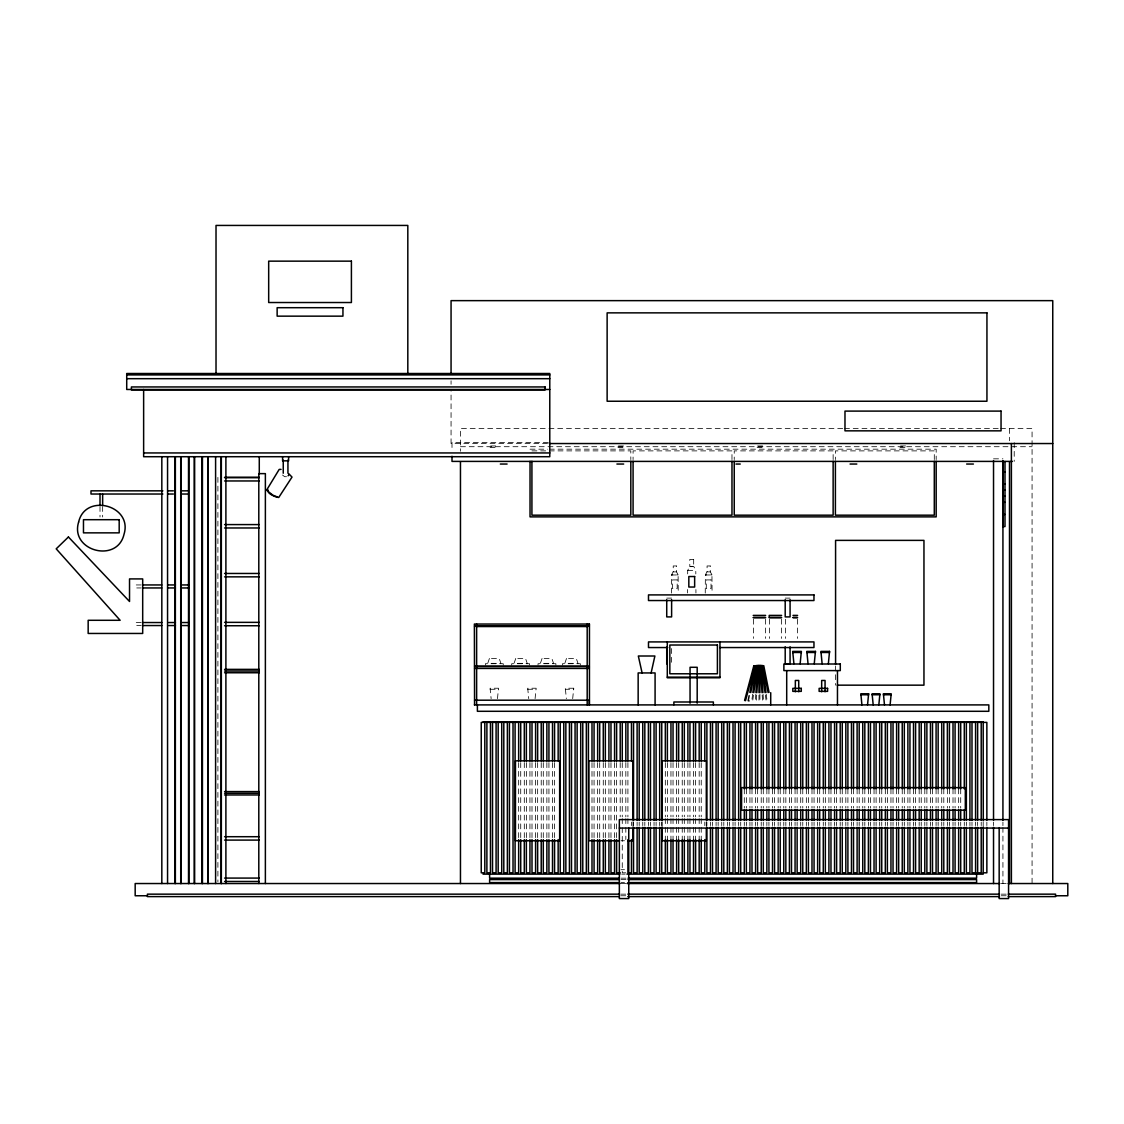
<?xml version="1.0" encoding="UTF-8"?>
<svg xmlns="http://www.w3.org/2000/svg" width="1124" height="1124" viewBox="0 0 1124 1124"><rect width="100%" height="100%" fill="white"/><g stroke="black" fill="none" stroke-linecap="round" stroke-linejoin="round"><path stroke-width="0.75" stroke-dasharray="5 3.75" d="M671.407 593.079L671.534 574.968L678.109 574.968L678.236 593.079M687.551 592.98L687.565 589.524M687.677 573.928L687.691 570.458L689.799 566.341L693.677 566.341L695.784 570.374L695.812 573.928M705.254 593.079L705.366 574.968L711.956 574.968L712.068 593.079M755.806 694.281L755.356 701.067L756.297 701.137L756.733 694.351M497.482 698.636L498.396 689.279M535.094 698.636L535.993 689.279M572.692 698.636L573.605 689.279M752.644 694.182L751.759 700.926L752.687 701.053L753.572 694.309M286.522 476.702L284.667 476.702L282.503 475.031M842.705 428.497L460.461 428.497L460.461 451.244M844.461 428.497L998.758 428.497M1000.515 428.497L1032.071 428.497L1032.071 883.534M548.329 442.603L452.003 442.603L452.003 451.146M547.543 443.544L451.061 443.544L451.061 391.264M460.461 446.706L1032.071 446.706M530.036 449.178L547.543 449.178M549.299 449.178L936.18 449.178L936.18 459.59M531.919 450.879L547.529 450.879M549.271 450.879L630.817 450.879L630.817 459.561M993.532 458.831L1002.931 458.831M687.691 570.458L695.784 570.458M141.245 584.944L136.116 584.944L136.116 587.95L141.245 587.95M666.729 598.109L671.618 598.109M785.198 598.109L790.074 598.109M141.245 622.541L136.116 622.541L136.116 625.548L141.245 625.548M490.092 689.279L498.522 689.279L498.522 688.225L490.092 688.225L491.132 698.636M527.704 689.279L536.134 689.279L536.134 688.225L527.704 688.225L528.744 698.636M621.08 840.752L624.48 840.752M620.996 869.709L624.494 869.709M625.829 872.814L622.26 872.814L622.26 827.334M621.67 874.135L625.183 874.135M620.996 878.167L626.251 878.167M620.996 879.586L626.251 879.586M620.996 882.593L624.494 882.593M620.771 883.534L626.026 883.534M1001.189 883.534L1006.444 883.534M620.771 894.156L626.026 894.156M1001.231 894.156L1006.486 894.156M620.771 895.758L626.026 895.758M1001.189 895.758L1006.444 895.758M766.217 694.182L767.102 700.926L766.175 701.053L765.289 694.309M565.442 689.279L566.341 698.636M763.07 694.281L763.505 701.067L762.564 701.137L762.128 694.351M695.911 589.524L695.939 592.98M1014.213 442.603L1014.213 461.402M1009.507 428.497L1009.507 440.748M1002.931 822.108L1002.931 825.62M1002.931 827.376L1002.931 883.534M993.532 822.108L993.532 825.62M986.858 822.094L986.858 825.592M983.191 821.616L983.191 826.857M981.21 822.094L981.21 825.592M977.641 822.094L977.641 825.592M975.576 822.094L975.576 825.592M971.993 822.094L971.993 825.592M969.928 822.094L969.928 825.592M966.359 822.094L966.359 825.592M964.294 822.094L964.294 825.592M960.711 788.851L960.711 808.1M960.711 822.094L960.711 825.592M958.646 788.851L958.646 808.1M958.646 822.094L958.646 825.592M955.077 788.851L955.077 808.1M955.077 822.094L955.077 825.592M953.011 788.851L953.011 808.1M953.011 822.094L953.011 825.592M949.429 788.851L949.429 808.1M949.429 822.094L949.429 825.592M947.363 788.851L947.363 808.1M947.363 822.094L947.363 825.592M943.795 788.851L943.795 808.1M943.795 822.094L943.795 825.592M941.729 788.851L941.729 808.1M941.729 822.094L941.729 825.592M938.147 788.851L938.147 808.1M938.147 822.094L938.147 825.592M936.081 788.851L936.081 808.1M936.081 822.094L936.081 825.592M934.297 459.561L934.297 450.879L835.399 450.879L835.399 459.561M932.513 788.851L932.513 808.1M932.513 822.094L932.513 825.592M930.447 788.851L930.447 808.1M930.447 822.094L930.447 825.592M926.879 788.851L926.879 808.1M926.879 822.094L926.879 825.592M924.799 788.851L924.799 808.1M924.799 822.094L924.799 825.592M921.23 788.851L921.23 808.1M921.23 822.094L921.23 825.592M919.165 788.851L919.165 808.1M919.165 822.094L919.165 825.592M915.596 788.851L915.596 808.1M915.596 822.094L915.596 825.592M913.517 788.851L913.517 808.1M913.517 822.094L913.517 825.592M909.948 788.851L909.948 808.1M909.948 822.094L909.948 825.592M907.883 788.851L907.883 808.1M907.883 822.094L907.883 825.592M904.314 788.851L904.314 808.1M904.314 822.094L904.314 825.592M902.235 788.851L902.235 808.1M902.235 822.094L902.235 825.592M898.666 788.851L898.666 808.1M898.666 822.094L898.666 825.592M896.601 788.851L896.601 808.1M896.601 822.094L896.601 825.592M893.032 788.851L893.032 808.1M893.032 822.094L893.032 825.592M890.953 788.851L890.953 808.1M890.953 822.094L890.953 825.592M887.384 788.851L887.384 808.1M887.384 822.094L887.384 825.592M885.319 788.851L885.319 808.1M885.319 822.094L885.319 825.592M881.75 788.851L881.75 808.1M881.75 822.094L881.75 825.592M879.671 788.851L879.671 808.1M879.671 822.094L879.671 825.592M876.102 788.851L876.102 808.1M876.102 822.094L876.102 825.592M874.036 788.851L874.036 808.1M874.036 822.094L874.036 825.592M870.468 788.851L870.468 808.1M870.468 822.094L870.468 825.592M868.388 788.851L868.388 808.1M868.388 822.094L868.388 825.592M864.82 788.851L864.82 808.1M864.82 822.094L864.82 825.592M862.754 788.851L862.754 808.1M862.754 822.094L862.754 825.592M859.186 788.851L859.186 808.1M859.186 822.094L859.186 825.592M857.106 788.851L857.106 808.1M857.106 822.094L857.106 825.592M853.538 788.851L853.538 808.1M853.538 822.094L853.538 825.592M851.472 788.851L851.472 808.1M851.472 822.094L851.472 825.592M847.903 788.851L847.903 808.1M847.903 822.094L847.903 825.592M845.824 788.851L845.824 808.1M845.824 822.094L845.824 825.592M842.255 788.851L842.255 808.1M842.255 822.094L842.255 825.592M840.19 788.851L840.19 808.1M840.19 822.094L840.19 825.592M836.621 788.851L836.621 808.1M836.621 822.094L836.621 825.592M835.582 665.97L835.582 685.162M834.556 788.851L834.556 808.1M834.556 822.094L834.556 825.592M833.137 459.561L833.137 450.879L734.239 450.879L734.239 459.561M830.973 788.851L830.973 808.1M830.973 822.094L830.973 825.592M828.908 788.851L828.908 808.1M828.908 822.094L828.908 825.592M825.339 788.851L825.339 808.1M825.339 822.094L825.339 825.592M823.274 788.851L823.274 808.1M823.274 822.094L823.274 825.592M819.691 788.851L819.691 808.1M819.691 822.094L819.691 825.592M817.626 788.851L817.626 808.1M817.626 822.094L817.626 825.592M814.057 788.851L814.057 808.1M814.057 822.094L814.057 825.592M811.992 788.851L811.992 808.1M811.992 822.094L811.992 825.592M808.409 788.851L808.409 808.1M808.409 822.094L808.409 825.592M806.344 788.851L806.344 808.1M806.344 822.094L806.344 825.592M802.775 788.851L802.775 808.1M802.775 822.094L802.775 825.592M800.709 788.851L800.709 808.1M800.709 822.094L800.709 825.592M797.408 619.212L797.408 638.418M797.127 788.851L797.127 808.1M797.127 822.094L797.127 825.592M795.061 788.851L795.061 808.1M795.061 822.094L795.061 825.592M791.493 788.851L791.493 808.1M791.493 822.094L791.493 825.592M789.427 788.851L789.427 808.1M789.427 822.094L789.427 825.592M785.845 788.851L785.845 808.1M785.845 822.094L785.845 825.592M785.381 619.212L785.381 638.418M783.779 788.851L783.779 808.1M783.779 822.094L783.779 825.592M781.433 619.212L781.433 638.418M780.211 788.851L780.211 808.1M780.211 822.094L780.211 825.592M778.145 788.851L778.145 808.1M778.145 822.094L778.145 825.592M774.562 788.851L774.562 808.1M774.562 822.094L774.562 825.592M772.497 788.851L772.497 808.1M772.497 822.094L772.497 825.592M769.392 619.212L769.392 638.418M768.928 788.851L768.928 808.1M768.928 822.094L768.928 825.592M766.863 788.851L766.863 808.1M766.863 822.094L766.863 825.592M765.444 619.212L765.444 638.418M763.28 788.851L763.28 808.1M763.28 822.094L763.28 825.592M761.215 788.851L761.215 808.1M761.215 822.094L761.215 825.592M759.908 694.337L759.908 701.137L758.967 701.137L758.967 694.337M757.646 788.851L757.646 808.1M757.646 822.094L757.646 825.592M755.581 788.851L755.581 808.1M755.581 822.094L755.581 825.592M753.417 619.212L753.417 638.418M751.998 788.851L751.998 808.1M751.998 822.094L751.998 825.592M749.933 788.851L749.933 808.1M749.933 822.094L749.933 825.592M746.364 788.851L746.364 808.1M746.364 822.094L746.364 825.592M744.299 788.851L744.299 808.1M744.299 822.094L744.299 825.592M740.716 822.094L740.716 825.592M738.651 822.094L738.651 825.592M735.082 822.094L735.082 825.592M733.017 822.094L733.017 825.592M731.977 459.561L731.977 450.879L633.079 450.879L633.079 459.561M729.434 822.094L729.434 825.592M727.369 822.094L727.369 825.592M723.8 822.094L723.8 825.592M721.734 822.094L721.734 825.592M718.152 822.094L718.152 825.592M716.086 822.094L716.086 825.592M712.518 822.094L712.518 825.592M710.452 822.094L710.452 825.592M706.884 822.094L706.884 825.592M706.308 821.644L706.308 826.857M704.804 822.094L704.804 825.592M701.236 762.62L701.236 816.839M701.236 818.595L701.236 825.592M701.236 827.334L701.236 839.586M699.17 762.62L699.17 816.839M699.17 818.595L699.17 825.592M699.17 827.334L699.17 839.586M695.601 762.62L695.601 816.839M695.601 818.595L695.601 825.592M695.601 827.334L695.601 839.586M693.522 762.62L693.522 816.839M693.522 818.595L693.522 825.592M693.522 827.334L693.522 839.586M689.953 762.62L689.953 816.839M689.953 818.595L689.953 825.592M689.953 827.334L689.953 839.586M687.888 762.62L687.888 816.839M687.888 818.595L687.888 825.592M687.888 827.334L687.888 839.586M684.319 762.62L684.319 816.839M684.319 818.595L684.319 825.592M684.319 827.334L684.319 839.586M682.24 762.62L682.24 816.839M682.24 818.595L682.24 825.592M682.24 827.334L682.24 839.586M678.671 762.62L678.671 816.839M678.671 818.595L678.671 825.592M678.671 827.334L678.671 839.586M676.606 762.62L676.606 816.839M676.606 818.595L676.606 825.592M676.606 827.334L676.606 839.586M673.037 762.62L673.037 816.839M673.037 818.595L673.037 825.592M673.037 827.334L673.037 839.586M671.618 648.534L671.618 663.919M670.958 762.62L670.958 816.839M670.958 818.595L670.958 825.592M670.958 827.334L670.958 839.586M667.389 762.62L667.389 816.839M667.389 818.595L667.389 825.592M667.389 827.334L667.389 839.586M665.324 762.62L665.324 816.839M665.324 818.595L665.324 825.592M665.324 827.334L665.324 839.586M662.12 821.644L662.12 826.857M661.755 822.094L661.755 825.592M659.676 822.094L659.676 825.592M656.107 822.094L656.107 825.592M654.042 822.094L654.042 825.592M650.473 822.094L650.473 825.592M648.393 822.094L648.393 825.592M644.825 822.094L644.825 825.592M642.759 822.094L642.759 825.592M639.191 822.094L639.191 825.592M637.111 822.094L637.111 825.592M633.543 822.094L633.543 825.592M632.981 821.644L632.981 826.857M631.477 822.094L631.477 825.592M627.909 762.62L627.909 816.839M627.909 818.595L627.909 825.592M625.829 762.62L625.829 816.839M625.829 818.595L625.829 825.592M625.829 827.334L625.829 839.586M622.26 762.62L622.26 816.839M622.26 818.595L622.26 825.592M620.195 762.62L620.195 816.839M616.626 762.62L616.626 839.586M614.561 762.62L614.561 839.586M610.978 762.62L610.978 839.586M608.913 762.62L608.913 839.586M605.344 762.62L605.344 839.586M603.279 762.62L603.279 839.586M599.696 762.62L599.696 839.586M597.631 762.62L597.631 839.586M594.062 762.62L594.062 839.586M591.997 762.62L591.997 839.586M580.335 665.225L580.335 663.722L562.464 663.722L562.464 665.225M555.888 665.225L555.888 663.722L538.031 663.722L538.031 665.225M554.568 762.62L554.568 839.586M552.502 762.62L552.502 839.586M548.933 762.62L548.933 839.586M546.868 762.62L546.868 839.586M543.285 762.62L543.285 839.586M541.22 762.62L541.22 839.586M537.651 762.62L537.651 839.586M535.586 762.62L535.586 839.586M532.003 762.62L532.003 839.586M529.938 762.62L529.938 839.586M529.559 665.225L529.559 663.722L511.701 663.722L511.701 665.225M526.369 762.62L526.369 839.586M524.304 762.62L524.304 839.586M520.721 762.62L520.721 839.586M518.656 762.62L518.656 839.586M503.243 665.225L503.243 663.722L485.371 663.722L485.371 665.225M451.061 380.797L451.061 384.296M217.901 477.391L217.901 881.778M102.649 506.474L102.649 516.998M100.008 506.474L100.008 516.998M489.418 658.453L487.732 663.343L500.897 663.343L499.197 658.453L489.418 658.453M515.747 658.453L514.047 663.343L527.212 663.343L525.526 658.453L515.747 658.453M542.063 658.453L540.377 663.343L553.542 663.343L551.842 658.453L542.063 658.453M566.51 658.453L564.824 663.343L577.989 663.343L576.289 658.453L566.51 658.453M673.234 571.624L671.534 574.912L678.109 574.912L676.395 571.624L673.234 571.624M707.08 571.624L705.366 574.912L711.956 574.912L710.242 571.624L707.08 571.624M495.628 445.947L489.235 445.947L489.235 447.45L495.628 447.45L495.628 445.947M623.483 445.947L617.09 445.947L617.09 447.45L623.483 447.45L623.483 445.947M762.634 445.947L756.241 445.947L756.241 447.45L762.634 447.45L762.634 445.947M905.537 445.947L899.144 445.947L899.144 447.45L905.537 447.45L905.537 445.947M693.677 559.387L689.799 559.387L689.799 566.665L693.677 566.665L693.677 559.387M676.395 565.962L673.234 565.962L673.234 571.877L676.395 571.877L676.395 565.962M710.242 565.962L707.08 565.962L707.08 571.877L710.242 571.877L710.242 565.962M677.182 579.914L672.447 579.914L672.447 588.47L677.182 588.47L677.182 579.914M711.028 579.914L706.293 579.914L706.293 588.47L711.028 588.47L711.028 579.914M573.732 688.225L565.316 688.225L565.316 689.279L573.732 689.279L573.732 688.225"/><path stroke-width="1.5" d="M628.752 828.065L628.752 898.568L619.352 898.568L619.352 819.607L1008.565 819.607L1008.565 898.568L999.166 898.568L999.166 828.065M1052.752 883.534L1052.752 300.642L451.061 300.642L451.061 373.828M755.904 692.581L757.674 665.422L758.616 665.478L756.845 692.651M800.148 663.722L801.229 652.482M814.254 663.722L815.336 652.482M828.36 663.722L829.442 652.482M867.545 704.903L868.515 694.758M878.827 704.903L879.923 693.775L872.098 693.775L873.193 704.903M890.096 704.903L891.206 693.775L883.38 693.775L883.38 694.758L891.206 694.758M752.869 692.496L756.396 665.506L757.323 665.633L753.797 692.623M749.16 695.7L748.177 700.716L749.104 700.898M749.82 692.37L755.103 665.661L756.016 665.844L750.748 692.553M651.119 672.939L654.885 656.009L638.334 656.009L642.099 672.939M266.725 489.938L279.188 469.411L281.056 469.382M288.123 475.775L288.685 475.031M268.285 490.092C266.065 492.888 274.678 496.794 277.684 497.384M126.717 374.91L549.777 374.91M126.717 378.676L549.777 378.676M549.777 389.48L126.717 389.48L126.717 373.505L549.777 373.505L549.777 456.709L143.633 456.709L143.633 389.48M549.299 443.544L1052.752 443.544M143.633 452.944L549.777 452.944M1012.457 461.402L452.003 461.402L452.003 456.274M500.321 464.043L507.093 464.043M616.907 464.043L623.679 464.043M735.995 464.043L740.252 464.043M850.067 464.043L856.825 464.043M966.64 464.043L973.412 464.043M1002.749 471.982L1004.996 471.982M224.561 477.391L259.279 477.391M224.561 477.574L259.279 477.574M224.561 480.96L259.279 480.96M1002.749 484.121L1004.996 484.121M1002.749 490.176L1004.996 490.176M162.854 490.837L90.988 490.837L90.988 494.026L162.854 494.026M168.108 490.837L173.363 490.837M182.13 490.837L187.385 490.837M168.108 494.026L173.363 494.026M182.13 494.026L187.385 494.026M1002.749 496.246L1004.996 496.246M1002.749 502.316L1004.996 502.316M1002.749 514.455L1004.996 514.455M224.561 524.585L259.279 524.585M224.561 527.971L259.279 527.971M224.561 573.465L259.279 573.465M224.561 576.851L259.279 576.851M142.945 584.944L161.758 584.944M168.586 584.944L175.428 584.944M182.271 584.944L189.099 584.944M142.945 587.95L161.758 587.95M168.586 587.95L175.428 587.95M182.271 587.95L189.099 587.95M753.221 615.404L765.641 615.404M781.616 615.404L769.209 615.404L769.209 617.652L781.616 617.652M792.996 615.404L797.604 615.404M753.417 617.469L765.444 617.469M769.392 617.469L781.433 617.469M792.954 617.469L797.408 617.469M753.221 617.652L765.641 617.652M792.996 617.652L797.604 617.652M224.561 622.359L259.279 622.359M142.945 622.541L161.758 622.541M168.586 622.541L175.428 622.541M182.271 622.541L189.099 622.541M142.945 625.548L161.758 625.548M168.586 625.548L175.428 625.548M182.271 625.548L189.099 625.548M224.561 625.745L259.279 625.745M475.508 625.928L586.587 625.928M474.567 626.307L589.271 626.307L589.271 624.045M476.632 626.49L587.192 626.49M667.656 647.55L648.492 647.55L648.492 641.916L813.959 641.916L813.959 647.55L719.908 647.55M792.701 652.482L801.37 652.482L801.37 651.4L792.701 651.4L793.923 663.722M474.567 666.167L589.271 666.167L589.271 668.429L474.567 668.429M475.508 666.546L586.587 666.546M224.561 669.37L259.279 669.37M224.561 671.056L259.279 671.056M224.561 672.756L259.279 672.756M667.291 677.14L719.95 677.14M837.31 685.162L923.956 685.162L923.956 540.377L835.582 540.377L835.582 664.228M872.098 694.758L879.923 694.758M474.567 700.196L589.271 700.196L589.271 704.903M474.384 704.903L988.825 704.903L988.825 711.295L477.391 711.295L477.391 704.903M483.025 721.819L983.191 721.819L983.275 820.337M983.275 722.395L986.858 722.395L986.858 820.337M224.561 791.591L259.279 791.591M224.561 793.277L259.279 793.277M224.561 794.963L259.279 794.963M619.352 828.065L1008.565 828.065M224.561 836.706L259.279 836.706M224.561 840.092L259.279 840.092M619.38 840.752L588.793 840.752L588.793 760.836L632.981 760.836L632.981 819.902M627.88 840.752L632.981 840.752L632.981 828.599M620.195 872.814L616.626 872.814L616.626 839.586M983.275 872.814L986.858 872.814L986.858 827.334M483.025 874.135L619.914 874.135M626.939 874.135L983.191 874.135L983.275 827.334M224.561 878.083L259.279 878.083M619.24 878.167L489.614 878.167L489.614 873.095M627.993 878.167L976.601 878.167L976.601 873.095M619.24 879.586L489.614 879.586L489.614 882.593L619.24 882.593M627.993 879.586L976.601 879.586L976.601 882.593L627.993 882.593M224.561 881.469L259.279 881.469M620.027 883.534L135.175 883.534L135.175 895.758L147.441 895.758M627.037 883.534L999.798 883.534M1008.2 883.534L1067.8 883.534L1067.8 895.758L1055.534 895.758M619.015 894.156L147.399 894.156L147.399 896.601L619.015 896.601M627.782 894.156L999.475 894.156M1008.242 894.156L1055.576 894.156L1055.576 896.601L1008.242 896.601M627.782 896.601L999.475 896.601M288.798 473.752L292.015 477.082L278.71 497.511L272.823 495.15L266.936 490.471M769.041 692.37L763.758 665.661L762.845 665.844L768.114 692.553M766.006 692.496L762.465 665.506L761.538 665.633L765.065 692.623M883.506 694.758L884.476 704.903M860.942 694.758L861.911 704.903M821.04 652.482L822.122 663.722M806.948 652.482L808.03 663.722M762.957 692.581L761.187 665.422L760.245 665.478L762.016 692.651M1011.389 443.544L1011.389 883.534M1009.507 461.753L1009.507 883.534M1004.996 461.528L1004.996 526.58L1002.749 526.58L1002.749 461.528M1002.931 460.587L1002.931 820.351M993.532 460.587L993.532 820.351M993.532 827.376L993.532 883.534M981.21 820.337L981.21 722.395L977.641 722.395L977.641 820.337M981.21 827.334L981.21 872.814L977.641 872.814L977.641 827.334M975.576 820.337L975.576 722.395L971.993 722.395L971.993 820.337M975.576 827.334L975.576 872.814L971.993 872.814L971.993 827.334M969.928 820.337L969.928 722.395L966.359 722.395L966.359 820.337M969.928 827.334L969.928 872.814L966.359 872.814L966.359 827.334M964.294 788.851L964.294 722.395L960.711 722.395L960.711 788.851M964.294 809.842L964.294 820.337M964.294 827.334L964.294 872.814L960.711 872.814L960.711 827.334M960.711 809.842L960.711 820.337M958.646 788.851L958.646 722.395L955.077 722.395L955.077 788.851M958.646 809.842L958.646 820.337M958.646 827.334L958.646 872.814L955.077 872.814L955.077 827.334M955.077 809.842L955.077 820.337M953.011 788.851L953.011 722.395L949.429 722.395L949.429 788.851M953.011 809.842L953.011 820.337M953.011 827.334L953.011 872.814L949.429 872.814L949.429 827.334M949.429 809.842L949.429 820.337M947.363 788.851L947.363 722.395L943.795 722.395L943.795 788.851M947.363 809.842L947.363 820.337M947.363 827.334L947.363 872.814L943.795 872.814L943.795 827.334M943.795 809.842L943.795 820.337M941.729 788.851L941.729 722.395L938.147 722.395L938.147 788.851M941.729 809.842L941.729 820.337M941.729 827.334L941.729 872.814L938.147 872.814L938.147 827.334M938.147 809.842L938.147 820.337M936.18 461.332L936.18 516.871L530.036 516.871L530.036 461.332M936.081 788.851L936.081 722.395L932.513 722.395L932.513 788.851M936.081 809.842L936.081 820.337M936.081 827.334L936.081 872.814L932.513 872.814L932.513 827.334M934.297 461.304L934.297 515.185L835.399 515.185L835.399 461.304M932.513 809.842L932.513 820.337M930.447 788.851L930.447 722.395L926.879 722.395L926.879 788.851M930.447 809.842L930.447 820.337M930.447 827.334L930.447 872.814L926.879 872.814L926.879 827.334M926.879 809.842L926.879 820.337M924.799 788.851L924.799 722.395L921.23 722.395L921.23 788.851M924.799 809.842L924.799 820.337M924.799 827.334L924.799 872.814L921.23 872.814L921.23 827.334M921.23 809.842L921.23 820.337M919.165 788.851L919.165 722.395L915.596 722.395L915.596 788.851M919.165 809.842L919.165 820.337M919.165 827.334L919.165 872.814L915.596 872.814L915.596 827.334M915.596 809.842L915.596 820.337M913.517 788.851L913.517 722.395L909.948 722.395L909.948 788.851M913.517 809.842L913.517 820.337M913.517 827.334L913.517 872.814L909.948 872.814L909.948 827.334M909.948 809.842L909.948 820.337M907.883 788.851L907.883 722.395L904.314 722.395L904.314 788.851M907.883 809.842L907.883 820.337M907.883 827.334L907.883 872.814L904.314 872.814L904.314 827.334M904.314 809.842L904.314 820.337M902.235 788.851L902.235 722.395L898.666 722.395L898.666 788.851M902.235 809.842L902.235 820.337M902.235 827.334L902.235 872.814L898.666 872.814L898.666 827.334M898.666 809.842L898.666 820.337M896.601 788.851L896.601 722.395L893.032 722.395L893.032 788.851M896.601 809.842L896.601 820.337M896.601 827.334L896.601 872.814L893.032 872.814L893.032 827.334M893.032 809.842L893.032 820.337M890.953 788.851L890.953 722.395L887.384 722.395L887.384 788.851M890.953 809.842L890.953 820.337M890.953 827.334L890.953 872.814L887.384 872.814L887.384 827.334M887.384 809.842L887.384 820.337M885.319 788.851L885.319 722.395L881.75 722.395L881.75 788.851M885.319 809.842L885.319 820.337M885.319 827.334L885.319 872.814L881.75 872.814L881.75 827.334M881.75 809.842L881.75 820.337M879.671 788.851L879.671 722.395L876.102 722.395L876.102 788.851M879.671 809.842L879.671 820.337M879.671 827.334L879.671 872.814L876.102 872.814L876.102 827.334M876.102 809.842L876.102 820.337M874.036 788.851L874.036 722.395L870.468 722.395L870.468 788.851M874.036 809.842L874.036 820.337M874.036 827.334L874.036 872.814L870.468 872.814L870.468 827.334M870.468 809.842L870.468 820.337M868.388 788.851L868.388 722.395L864.82 722.395L864.82 788.851M868.388 809.842L868.388 820.337M868.388 827.334L868.388 872.814L864.82 872.814L864.82 827.334M864.82 809.842L864.82 820.337M862.754 788.851L862.754 722.395L859.186 722.395L859.186 788.851M862.754 809.842L862.754 820.337M862.754 827.334L862.754 872.814L859.186 872.814L859.186 827.334M859.186 809.842L859.186 820.337M857.106 788.851L857.106 722.395L853.538 722.395L853.538 788.851M857.106 809.842L857.106 820.337M857.106 827.334L857.106 872.814L853.538 872.814L853.538 827.334M853.538 809.842L853.538 820.337M851.472 788.851L851.472 722.395L847.903 722.395L847.903 788.851M851.472 809.842L851.472 820.337M851.472 827.334L851.472 872.814L847.903 872.814L847.903 827.334M847.903 809.842L847.903 820.337M845.824 788.851L845.824 722.395L842.255 722.395L842.255 788.851M845.824 809.842L845.824 820.337M845.824 827.334L845.824 872.814L842.255 872.814L842.255 827.334M842.255 809.842L842.255 820.337M840.19 788.851L840.19 722.395L836.621 722.395L836.621 788.851M840.19 809.842L840.19 820.337M840.19 827.334L840.19 872.814L836.621 872.814L836.621 827.334M837.464 670.873L837.464 704.903M836.621 809.842L836.621 820.337M834.556 788.851L834.556 722.395L830.973 722.395L830.973 788.851M834.556 809.842L834.556 820.337M834.556 827.334L834.556 872.814L830.973 872.814L830.973 827.334M833.137 461.304L833.137 515.185L734.239 515.185L734.239 461.304M830.973 809.842L830.973 820.337M828.908 788.851L828.908 722.395L825.339 722.395L825.339 788.851M828.908 809.842L828.908 820.337M828.908 827.334L828.908 872.814L825.339 872.814L825.339 827.334M825.339 809.842L825.339 820.337M825.058 691.738L825.058 680.456L821.672 680.456L821.672 691.738M823.274 788.851L823.274 722.395L819.691 722.395L819.691 788.851M823.274 809.842L823.274 820.337M823.274 827.334L823.274 872.814L819.691 872.814L819.691 827.334M819.691 809.842L819.691 820.337M817.626 788.851L817.626 722.395L814.057 722.395L814.057 788.851M817.626 809.842L817.626 820.337M817.626 827.334L817.626 872.814L814.057 872.814L814.057 827.334M814.057 809.842L814.057 820.337M811.992 788.851L811.992 722.395L808.409 722.395L808.409 788.851M811.992 809.842L811.992 820.337M811.992 827.334L811.992 872.814L808.409 872.814L808.409 827.334M808.409 809.842L808.409 820.337M806.344 788.851L806.344 722.395L802.775 722.395L802.775 788.851M806.344 809.842L806.344 820.337M806.344 827.334L806.344 872.814L802.775 872.814L802.775 827.334M802.775 809.842L802.775 820.337M800.709 788.851L800.709 722.395L797.127 722.395L797.127 788.851M800.709 809.842L800.709 820.337M800.709 827.334L800.709 872.814L797.127 872.814L797.127 827.334M798.728 691.738L798.728 680.456L795.342 680.456L795.342 691.738M797.127 809.842L797.127 820.337M795.061 788.851L795.061 722.395L791.493 722.395L791.493 788.851M795.061 809.842L795.061 820.337M795.061 827.334L795.061 872.814L791.493 872.814L791.493 827.334M791.493 809.842L791.493 820.337M790.074 599.809L790.074 616.907L785.198 616.907L785.198 599.809M790.074 646.82L790.074 663.919L785.198 663.919L785.198 646.82M789.427 788.851L789.427 722.395L785.845 722.395L785.845 788.851M789.427 809.842L789.427 820.337M789.427 827.334L789.427 872.814L785.845 872.814L785.845 827.334M786.702 670.873L786.702 704.903M785.845 809.842L785.845 820.337M783.779 788.851L783.779 722.395L780.211 722.395L780.211 788.851M783.779 809.842L783.779 820.337M783.779 827.334L783.779 872.814L780.211 872.814L780.211 827.334M780.211 809.842L780.211 820.337M778.145 788.851L778.145 722.395L774.562 722.395L774.562 788.851M778.145 809.842L778.145 820.337M778.145 827.334L778.145 872.814L774.562 872.814L774.562 827.334M774.562 809.842L774.562 820.337M772.497 788.851L772.497 722.395L768.928 722.395L768.928 788.851M772.497 809.842L772.497 820.337M772.497 827.334L772.497 872.814L768.928 872.814L768.928 827.334M770.713 692.679L770.713 704.903M768.928 809.842L768.928 820.337M766.863 788.851L766.863 722.395L763.28 722.395L763.28 788.851M766.863 809.842L766.863 820.337M766.863 827.334L766.863 872.814L763.28 872.814L763.28 827.334M763.28 809.842L763.28 820.337M761.215 788.851L761.215 722.395L757.646 722.395L757.646 788.851M761.215 809.842L761.215 820.337M761.215 827.334L761.215 872.814L757.646 872.814L757.646 827.334M759.908 692.637L759.908 665.422L758.967 665.422L758.967 692.637M757.646 809.842L757.646 820.337M755.581 788.851L755.581 722.395L751.998 722.395L751.998 788.851M755.581 809.842L755.581 820.337M755.581 827.334L755.581 872.814L751.998 872.814L751.998 827.334M751.998 809.842L751.998 820.337M749.933 788.851L749.933 722.395L746.364 722.395L746.364 788.851M749.933 809.842L749.933 820.337M749.933 827.334L749.933 872.814L746.364 872.814L746.364 827.334M746.364 809.842L746.364 820.337M744.299 788.851L744.299 722.395L740.716 722.395L740.716 820.337M744.299 809.842L744.299 820.337M744.299 827.334L744.299 872.814L740.716 872.814L740.716 827.334M738.651 820.337L738.651 722.395L735.082 722.395L735.082 820.337M738.651 827.334L738.651 872.814L735.082 872.814L735.082 827.334M733.017 820.337L733.017 722.395L729.434 722.395L729.434 820.337M733.017 827.334L733.017 872.814L729.434 872.814L729.434 827.334M731.977 461.304L731.977 515.185L633.079 515.185L633.079 461.304M727.369 820.337L727.369 722.395L723.8 722.395L723.8 820.337M727.369 827.334L727.369 872.814L723.8 872.814L723.8 827.334M721.734 820.337L721.734 722.395L718.152 722.395L718.152 820.337M721.734 827.334L721.734 872.814L718.152 872.814L718.152 827.334M719.95 641.762L719.95 677.786L667.291 677.786L667.291 641.762M716.086 820.337L716.086 722.395L712.518 722.395L712.518 820.337M716.086 827.334L716.086 872.814L712.518 872.814L712.518 827.334M713.361 704.804L713.361 701.994L673.88 701.994L673.88 704.804M710.452 820.337L710.452 722.395L706.884 722.395L706.884 820.337M710.452 827.334L710.452 872.814L706.884 872.814L706.884 827.334M706.308 819.902L706.308 760.836L662.12 760.836L662.12 819.902M706.308 828.599L706.308 840.752L662.12 840.752L662.12 828.599M704.804 760.864L704.804 722.395L701.236 722.395L701.236 760.864M704.804 839.586L704.804 872.814L701.236 872.814L701.236 839.586M699.17 760.864L699.17 722.395L695.601 722.395L695.601 760.864M699.17 839.586L699.17 872.814L695.601 872.814L695.601 839.586M697.189 703.188L697.189 667.291L690.052 667.291L690.052 703.188M693.522 760.864L693.522 722.395L689.953 722.395L689.953 760.864M693.522 839.586L693.522 872.814L689.953 872.814L689.953 839.586M687.888 760.864L687.888 722.395L684.319 722.395L684.319 760.864M687.888 839.586L687.888 872.814L684.319 872.814L684.319 839.586M682.24 760.864L682.24 722.395L678.671 722.395L678.671 760.864M682.24 839.586L682.24 872.814L678.671 872.814L678.671 839.586M676.606 760.864L676.606 722.395L673.037 722.395L673.037 760.864M676.606 839.586L676.606 872.814L673.037 872.814L673.037 839.586M671.618 599.809L671.618 616.907L666.729 616.907L666.729 599.809M670.958 760.864L670.958 722.395L667.389 722.395L667.389 760.864M670.958 839.586L670.958 872.814L667.389 872.814L667.389 839.586M666.729 646.82L666.729 663.919M665.324 760.864L665.324 722.395L661.755 722.395L661.755 820.337M665.324 839.586L665.324 872.814L661.755 872.814L661.755 827.334M659.676 820.337L659.676 722.395L656.107 722.395L656.107 820.337M659.676 827.334L659.676 872.814L656.107 872.814L656.107 827.334M655.081 704.903L655.081 672.939L638.151 672.939L638.151 704.903M654.042 820.337L654.042 722.395L650.473 722.395L650.473 820.337M654.042 827.334L654.042 872.814L650.473 872.814L650.473 827.334M648.393 820.337L648.393 722.395L644.825 722.395L644.825 820.337M648.393 827.334L648.393 872.814L644.825 872.814L644.825 827.334M642.759 820.337L642.759 722.395L639.191 722.395L639.191 820.337M642.759 827.334L642.759 872.814L639.191 872.814L639.191 827.334M637.111 820.337L637.111 722.395L633.543 722.395L633.543 820.337M637.111 827.334L637.111 872.814L633.543 872.814L633.543 827.334M631.477 760.864L631.477 722.395L627.909 722.395L627.909 760.864M631.477 839.586L631.477 872.814L627.909 872.814L627.909 839.586M630.817 461.304L630.817 515.185L531.919 515.185L531.919 461.304M625.829 760.864L625.829 722.395L622.26 722.395L622.26 760.864M620.195 760.864L620.195 722.395L616.626 722.395L616.626 760.864M614.561 760.864L614.561 722.395L610.978 722.395L610.978 760.864M614.561 839.586L614.561 872.814L610.978 872.814L610.978 839.586M608.913 760.864L608.913 722.395L605.344 722.395L605.344 760.864M608.913 839.586L608.913 872.814L605.344 872.814L605.344 839.586M603.279 760.864L603.279 722.395L599.696 722.395L599.696 760.864M603.279 839.586L603.279 872.814L599.696 872.814L599.696 839.586M597.631 760.864L597.631 722.395L594.062 722.395L594.062 760.864M597.631 839.586L597.631 872.814L594.062 872.814L594.062 839.586M591.997 760.864L591.997 722.395L588.414 722.395L588.414 872.814L591.997 872.814L591.997 839.586M589.454 704.903L589.454 624.045L474.384 624.045L474.567 704.903M587.192 624.045L587.192 704.903M558.15 760.864L558.15 722.395L554.568 722.395L554.568 760.864M558.15 839.586L558.15 872.814L554.568 872.814L554.568 839.586M552.502 760.864L552.502 722.395L548.933 722.395L548.933 760.864M552.502 839.586L552.502 872.814L548.933 872.814L548.933 839.586M546.868 760.864L546.868 722.395L543.285 722.395L543.285 760.864M546.868 839.586L546.868 872.814L543.285 872.814L543.285 839.586M541.22 760.864L541.22 722.395L537.651 722.395L537.651 760.864M541.22 839.586L541.22 872.814L537.651 872.814L537.651 839.586M535.586 760.864L535.586 722.395L532.003 722.395L532.003 760.864M535.586 839.586L535.586 872.814L532.003 872.814L532.003 839.586M529.938 760.864L529.938 722.395L526.369 722.395L526.369 760.864M529.938 839.586L529.938 872.814L526.369 872.814L526.369 839.586M524.304 760.864L524.304 722.395L520.721 722.395L520.721 760.864M524.304 839.586L524.304 872.814L520.721 872.814L520.721 839.586M518.656 760.864L518.656 722.395L515.087 722.395L515.087 872.814L518.656 872.814L518.656 839.586M476.632 624.045L476.632 704.903M460.461 461.753L460.461 883.534M407.815 373.505L407.815 225.432L216.019 225.432L216.019 373.505M288.601 456.709L288.601 460.84L282.588 460.84L282.588 456.709M287.941 460.081L287.941 473.246M283.248 460.081L283.248 473.246M265.376 883.534L265.376 473.626L258.801 473.626L258.801 883.534M259.279 456.709L259.279 474.089M225.896 456.709L225.896 883.534M221.344 456.709L221.344 883.534M221.189 456.709L221.189 883.534M215.597 456.709L215.597 883.534M208.179 456.709L208.179 883.534M207.8 456.709L207.8 883.534M202.432 456.709L202.432 883.534M202.067 456.709L202.067 883.534M194.635 456.709L194.635 883.534M194.255 456.709L194.255 883.534M188.902 456.709L188.902 883.534M188.523 456.709L188.523 883.534M181.09 456.709L181.09 883.534M180.725 456.709L180.725 883.534M175.358 456.709L175.358 883.534M174.993 456.709L174.993 883.534M167.56 456.709L167.56 883.534M161.828 456.709L161.828 883.534M102.649 494.181L102.649 504.718M100.008 494.181L100.008 504.718M78.624 522.07C69.702 550.943 117.317 563.7 124.033 534.237C132.941 505.364 85.34 492.607 78.624 522.07M753.797 665.9L744.608 700.421L745.521 700.659L754.696 666.139L753.797 665.9M68.424 536.991L56.2 548.835L120.127 620.293L88.164 620.293L88.164 633.458L142.692 633.458L142.692 578.916L129.527 578.916L129.527 601.481L68.424 536.991M351.405 261.147L268.678 261.147L268.678 302.525L351.405 302.525L351.405 261.147M342.946 307.695L277.136 307.695L277.136 316.153L342.946 316.153L342.946 307.695M986.942 312.865L607.129 312.865L607.129 401.24L986.942 401.24L986.942 312.865M545.084 386.951L131.41 386.951L131.41 389.958L545.084 389.958L545.084 386.951M1001.048 411.103L844.981 411.103L844.981 430.843L1001.048 430.843L1001.048 411.103M119.186 519.695L83.471 519.695L83.471 532.86L119.186 532.86L119.186 519.695M694.646 576.528L688.829 576.528L688.829 587.037L694.646 587.037L694.646 576.528M813.959 594.905L648.492 594.905L648.492 600.539L813.959 600.539L813.959 594.905M717.407 645.021L669.834 645.021L669.834 673.782L717.407 673.782L717.407 645.021M815.476 651.4L806.807 651.4L806.807 652.482L815.476 652.482L815.476 651.4M829.568 651.4L820.913 651.4L820.913 652.482L829.568 652.482L829.568 651.4M840.288 664.003L783.878 664.003L783.878 670.592L840.288 670.592L840.288 664.003M801.271 688.352L792.813 688.352L792.813 691.358L801.271 691.358L801.271 688.352M827.587 688.352L819.129 688.352L819.129 691.358L827.587 691.358L827.587 688.352M868.641 693.775L860.815 693.775L860.815 694.758L868.641 694.758L868.641 693.775M484.809 722.395L481.241 722.395L481.241 872.814L484.809 872.814L484.809 722.395M490.457 722.395L486.889 722.395L486.889 872.814L490.457 872.814L490.457 722.395M496.091 722.395L492.523 722.395L492.523 872.814L496.091 872.814L496.091 722.395M501.74 722.395L498.171 722.395L498.171 872.814L501.74 872.814L501.74 722.395M507.374 722.395L503.805 722.395L503.805 872.814L507.374 872.814L507.374 722.395M513.022 722.395L509.439 722.395L509.439 872.814L513.022 872.814L513.022 722.395M563.784 722.395L560.216 722.395L560.216 872.814L563.784 872.814L563.784 722.395M569.432 722.395L565.85 722.395L565.85 872.814L569.432 872.814L569.432 722.395M575.067 722.395L571.498 722.395L571.498 872.814L575.067 872.814L575.067 722.395M580.715 722.395L577.132 722.395L577.132 872.814L580.715 872.814L580.715 722.395M586.349 722.395L582.78 722.395L582.78 872.814L586.349 872.814L586.349 722.395M559.654 760.836L515.466 760.836L515.466 840.752L559.654 840.752L559.654 760.836M965.319 787.629L741.573 787.629L741.573 810.193L965.319 810.193L965.319 787.629"/></g></svg>
